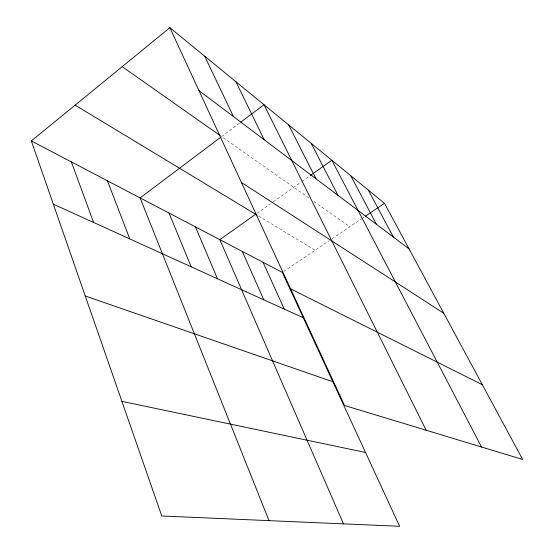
<?xml version="1.0" encoding="UTF-8"?>
<svg xmlns="http://www.w3.org/2000/svg" width="554" height="554" viewBox="0 0 554 554"><rect width="100%" height="100%" fill="white"/><g stroke="black" fill="none" stroke-linecap="round" stroke-linejoin="round"><path stroke-width="0.42" stroke-dasharray="2.77 2.08" d="M239.383 123.217L221.621 136.582L309.721 198.554M257.035 213.269L270.435 203.775M273.254 201.774L301.334 181.885M302.027 181.393L309.658 175.985M283.766 271.425L329.277 240.651M332.109 238.739L361.139 219.107M361.845 218.629L364.677 216.718M258.579 216.053L315.108 250.235M313.903 201.497L349.823 226.759"/><path stroke-width="0.83" d="M31.336 140.945L282.339 272.388L399.635 526.3L161.775 515.996L31.336 140.945L169.877 27.7L384.476 203.325L522.664 459.488L344.533 405.493L169.877 27.7M220.928 137.101L140.107 197.91L269.009 520.642M240.748 122.192L263.981 104.713L426.151 430.236M255.629 214.266L219.813 239.647L343.473 523.869M310.351 175.493L331.853 160.258L481.551 447.03M365.384 216.24L384.476 203.325M121.908 401.366L365.522 452.459M85.254 295.988L332.857 381.741M53.322 204.17L303.308 317.774M290.601 288.842L482.305 384.67M75.143 105.135L257.104 215.16M241.454 182.529L443.789 313.266M122.205 66.66L220.201 135.591M198.962 90.614L409.06 248.884M368.299 190.084L393.416 237.105M350.814 175.777L376.478 224.342M311.223 143.375L337.982 195.34M288.689 124.934L315.988 178.776M235.9 81.729L264.21 139.767M204.71 56.21L233.456 116.603M263.053 262.291L284.313 309.146M242.264 251.405L263.808 299.825M195.472 226.898L217.487 278.773M169.005 213.041L191.192 266.827M107.441 180.798L129.768 238.912M71.369 161.907L93.605 222.479"/></g></svg>
